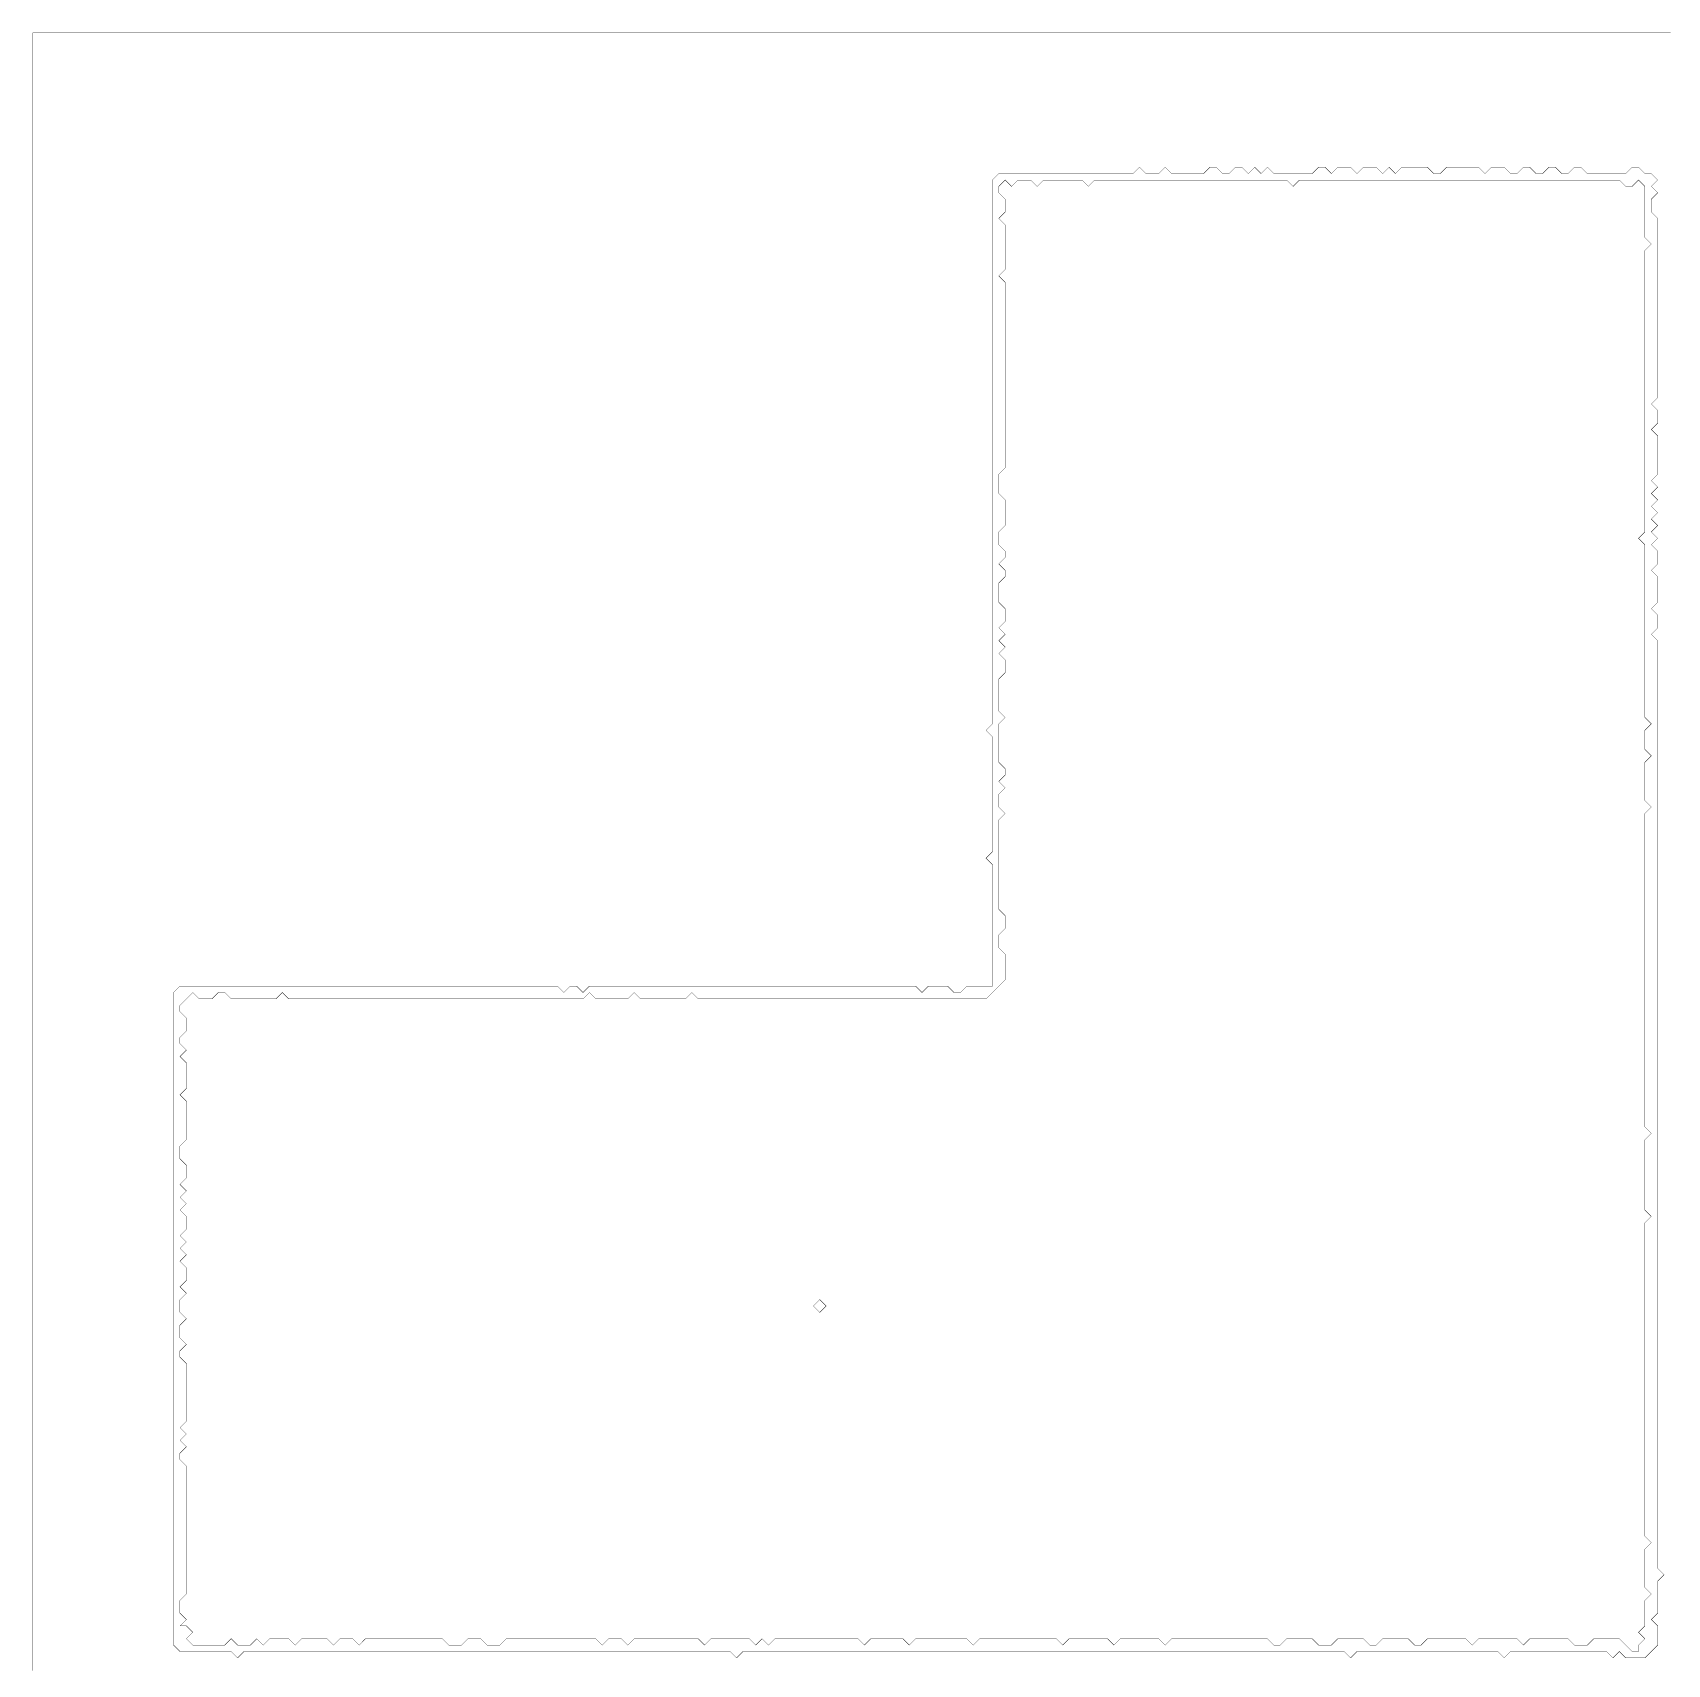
# Model space of a CAD drawing. Header units: metres. Extents: x 0 to 5161, y -5161 to 0.
# Drawn here: x 0 to 2580, y -2575 to 0 of the extents above; entities that cross this region are included whole.
import ezdxf

# ---------------------------------------------------------------- set-up
doc = ezdxf.new("R2010")
doc.units = ezdxf.units.M
doc.layers.add('conductor', color=1, linetype='Continuous')
doc.layers.add('substrate', color=5, linetype='Continuous')

msp = doc.modelspace()

# ---------------------------------------------------------------- linework, layer by layer
at = {"layer": 'conductor', "const_width": 0.5}
for points in [[(1535.1, -232.3), (1525, -242.4), (1525, -252.5), (1535.1, -262.6), (1535.1, -272.7), (1535.1, -282.8), (1525, -292.9), (1535.1, -303), (1535.1, -313.1), (1535.1, -323.2), (1535.1, -333.3), (1535.1, -343.4), (1535.1, -353.5), (1535.1, -363.6), (1535.1, -373.7), (1525, -383.8), (1535.1, -393.9), (1535.1, -404), (1535.1, -414.1), (1535.1, -424.2), (1535.1, -434.3), (1535.1, -444.4), (1535.1, -454.5), (1535.1, -464.6), (1535.1, -474.7), (1535.1, -484.8), (1535.1, -494.9), (1535.1, -505), (1535.1, -515.1), (1535.1, -525.2), (1535.1, -535.3), (1535.1, -545.4), (1535.1, -555.5), (1535.1, -565.6), (1535.1, -575.7), (1535.1, -585.8), (1535.1, -595.9), (1535.1, -606), (1535.1, -616.1), (1535.1, -626.2), (1535.1, -636.3), (1535.1, -646.4), (1535.1, -656.5), (1535.1, -666.6), (1535.1, -676.7), (1535.1, -686.8), (1525, -696.9), (1525, -707), (1525, -717.1), (1525, -727.2), (1535.1, -737.3), (1535.1, -747.4), (1535.1, -757.5), (1535.1, -767.6), (1535.1, -777.7), (1525, -787.8), (1525, -797.9), (1525, -808), (1535.1, -818.1), (1535.1, -828.2), (1525, -838.3), (1535.1, -848.4), (1535.1, -858.5), (1525, -868.6), (1525, -878.7), (1525, -888.8), (1525, -898.9), (1535.1, -909), (1535.1, -919.1), (1535.1, -929.2), (1525, -939.3), (1535.1, -949.4), (1525, -959.5), (1535.1, -969.6), (1525, -979.7), (1535.1, -989.8), (1535.1, -999.9), (1535.1, -1010), (1525, -1020.1), (1525, -1030.2), (1525, -1040.3), (1525, -1050.4), (1525, -1060.5), (1525, -1070.6), (1535.1, -1080.7), (1525, -1090.8), (1525, -1100.9), (1525, -1111), (1525, -1121.1), (1525, -1131.2), (1525, -1141.3), (1525, -1151.4), (1535.1, -1161.5), (1535.1, -1171.6), (1525, -1181.7), (1535.1, -1191.8), (1525, -1201.9), (1525, -1212), (1525, -1222.1), (1535.1, -1232.2), (1525, -1242.3), (1525, -1252.4), (1525, -1262.5), (1525, -1272.6), (1525, -1282.7), (1525, -1292.8), (1525, -1302.8), (1525, -1312.9), (1525, -1323), (1525, -1333.1), (1525, -1343.2), (1525, -1353.3), (1525, -1363.4), (1525, -1373.5), (1525, -1383.6), (1535.1, -1393.7), (1535.1, -1403.8), (1535.1, -1413.9), (1525, -1424), (1525, -1434.1), (1525, -1444.2), (1535.1, -1454.3), (1535.1, -1464.4), (1535.1, -1474.5), (1535.1, -1484.6), (1535.1, -1494.7), (1525, -1504.8), (1514.9, -1514.9), (1504.8, -1525), (1494.7, -1525), (1484.6, -1525), (1474.5, -1525), (1464.4, -1525), (1454.3, -1525), (1444.2, -1525), (1434.1, -1525), (1424, -1525), (1413.9, -1525), (1403.8, -1525), (1393.7, -1525), (1383.6, -1525), (1373.5, -1525), (1363.4, -1525), (1353.3, -1525), (1343.2, -1525), (1333.1, -1525), (1323, -1525), (1312.9, -1525), (1302.8, -1525), (1292.8, -1525), (1282.7, -1525), (1272.6, -1525), (1262.5, -1525), (1252.4, -1525), (1242.3, -1525), (1232.2, -1525), (1222.1, -1525), (1212, -1525), (1201.9, -1525), (1191.8, -1525), (1181.7, -1525), (1171.6, -1525), (1161.5, -1525), (1151.4, -1525), (1141.3, -1525), (1131.2, -1525), (1121.1, -1525), (1111, -1525), (1100.9, -1525), (1090.8, -1525), (1080.7, -1525), (1070.6, -1525), (1060.5, -1525), (1050.4, -1525), (1040.3, -1514.9), (1030.2, -1525), (1020.1, -1525), (1010, -1525), (999.9, -1525), (989.8, -1525), (979.7, -1525), (969.6, -1525), (959.5, -1525), (949.4, -1514.9), (939.3, -1525), (929.2, -1525), (919.1, -1525), (909, -1525), (898.9, -1525), (888.8, -1525), (878.7, -1514.9), (868.6, -1525), (858.5, -1525), (848.4, -1525), (838.3, -1525), (828.2, -1525), (818.1, -1525), (808, -1525), (797.9, -1525), (787.8, -1525), (777.7, -1525), (767.6, -1525), (757.5, -1525), (747.4, -1525), (737.3, -1525), (727.2, -1525), (717.1, -1525), (707, -1525), (696.9, -1525), (686.8, -1525), (676.7, -1525), (666.6, -1525), (656.5, -1525), (646.4, -1525), (636.3, -1525), (626.2, -1525), (616.1, -1525), (606, -1525), (595.9, -1525), (585.8, -1525), (575.7, -1525), (565.6, -1525), (555.5, -1525), (545.4, -1525), (535.3, -1525), (525.2, -1525), (515.1, -1525), (505, -1525), (494.9, -1525), (484.8, -1525), (474.7, -1525), (464.6, -1525), (454.5, -1525), (444.4, -1525), (434.3, -1525), (424.2, -1525), (414.1, -1525), (404, -1525), (393.9, -1514.9), (383.8, -1525), (373.7, -1525), (363.6, -1525), (353.5, -1525), (343.4, -1525), (333.3, -1525), (323.2, -1525), (313.1, -1525), (303, -1514.9), (292.9, -1514.9), (282.8, -1525), (272.7, -1525), (262.6, -1525), (252.5, -1514.9), (242.4, -1525), (232.3, -1535.1), (232.3, -1545.2), (242.4, -1555.3), (242.4, -1565.4), (242.4, -1575.5), (232.3, -1585.6), (232.3, -1595.7), (242.4, -1605.8), (232.3, -1615.9), (242.4, -1626), (242.4, -1636.1), (242.4, -1646.2), (242.4, -1656.3), (242.4, -1666.4), (232.3, -1676.5), (242.4, -1686.6), (242.4, -1696.7), (242.4, -1706.8), (242.4, -1716.9), (242.4, -1727), (242.4, -1737.1), (242.4, -1747.2), (232.3, -1757.3), (232.3, -1767.4), (232.3, -1777.5), (242.4, -1787.6), (242.4, -1797.7), (242.4, -1807.8), (232.3, -1817.9), (242.4, -1828), (232.3, -1838.1), (242.4, -1848.2), (232.3, -1858.3), (242.4, -1868.4), (242.4, -1878.5), (242.4, -1888.6), (232.3, -1898.7), (242.4, -1908.8), (232.3, -1918.9), (242.4, -1929), (232.3, -1939.1), (242.4, -1949.2), (242.4, -1959.3), (242.4, -1969.4), (232.3, -1979.5), (242.4, -1989.6), (232.3, -1999.7), (232.3, -2009.8), (232.3, -2019.9), (242.4, -2030), (232.3, -2040.1), (232.3, -2050.2), (232.3, -2060.3), (242.4, -2070.4), (232.3, -2080.5), (232.3, -2090.6), (242.4, -2100.7), (242.4, -2110.8), (242.4, -2120.9), (242.4, -2131), (242.4, -2141.1), (242.4, -2151.2), (242.4, -2161.3), (242.4, -2171.4), (242.4, -2181.5), (242.4, -2191.6), (232.3, -2201.7), (242.4, -2211.8), (232.3, -2221.9), (242.4, -2232), (232.3, -2242.1), (232.3, -2252.2), (242.4, -2262.3), (242.4, -2272.4), (242.4, -2282.5), (242.4, -2292.6), (242.4, -2302.7), (242.4, -2312.8), (242.4, -2322.9), (242.4, -2333), (242.4, -2343.1), (242.4, -2353.2), (242.4, -2363.3), (242.4, -2373.4), (242.4, -2383.5), (242.4, -2393.6), (242.4, -2403.7), (242.4, -2413.8), (242.4, -2423.9), (242.4, -2434), (242.4, -2444.1), (242.4, -2454.2), (242.4, -2464.3), (232.3, -2474.4), (232.3, -2484.5), (232.3, -2494.6), (242.4, -2504.7), (232.3, -2514.8), (242.4, -2514.8), (252.5, -2524.9), (242.4, -2535), (252.5, -2545.1), (262.6, -2545.1), (272.7, -2545.1), (282.8, -2545.1), (292.9, -2545.1), (303, -2545.1), (313.1, -2535), (323.2, -2545.1), (333.3, -2545.1), (343.4, -2545.1), (353.5, -2535), (363.6, -2545.1), (373.7, -2535), (383.8, -2535), (393.9, -2535), (404, -2535), (414.1, -2545.1), (424.2, -2535), (434.3, -2535), (444.4, -2535), (454.5, -2535), (464.6, -2535), (474.7, -2545.1), (484.8, -2535), (494.9, -2535), (505, -2535), (515.1, -2545.1), (525.2, -2535), (535.3, -2535), (545.4, -2535), (555.5, -2535), (565.6, -2535), (575.7, -2535), (585.8, -2535), (595.9, -2535), (606, -2535), (616.1, -2535), (626.2, -2535), (636.3, -2535), (646.4, -2535), (656.5, -2545.1), (666.6, -2545.1), (676.7, -2545.1), (686.8, -2535), (696.9, -2535), (707, -2535), (717.1, -2545.1), (727.2, -2545.1), (737.3, -2545.1), (747.4, -2535), (757.5, -2535), (767.6, -2535), (777.7, -2535), (787.8, -2535), (797.9, -2535), (808, -2535), (818.1, -2535), (828.2, -2535), (838.3, -2535), (848.4, -2535), (858.5, -2535), (868.6, -2535), (878.7, -2535), (888.8, -2535), (898.9, -2545.1), (909, -2535), (919.1, -2535), (929.2, -2535), (939.3, -2545.1), (949.4, -2535), (959.5, -2535), (969.6, -2535), (979.7, -2535), (989.8, -2535), (999.9, -2535), (1010, -2535), (1020.1, -2535), (1030.2, -2535), (1040.3, -2535), (1050.4, -2535), (1060.5, -2545.1), (1070.6, -2535), (1080.7, -2535), (1090.8, -2535), (1100.9, -2535), (1111, -2535), (1121.1, -2535), (1131.2, -2535), (1141.3, -2545.1), (1151.4, -2535), (1161.5, -2545.1), (1171.6, -2535), (1181.7, -2535), (1191.8, -2535), (1201.9, -2535), (1212, -2535), (1222.1, -2535), (1232.2, -2535), (1242.3, -2535), (1252.4, -2535), (1262.5, -2535), (1272.6, -2535), (1282.7, -2535), (1292.8, -2535), (1302.8, -2535), (1312.9, -2545.1), (1323, -2535), (1333.1, -2535), (1343.2, -2535), (1353.3, -2535), (1363.4, -2535), (1373.5, -2535), (1383.6, -2545.1), (1393.7, -2535), (1403.8, -2535), (1413.9, -2535), (1424, -2535), (1434.1, -2535), (1444.2, -2535), (1454.3, -2535), (1464.4, -2535), (1474.5, -2535), (1484.6, -2545.1), (1494.7, -2535), (1504.8, -2535), (1514.9, -2535), (1525, -2535), (1535.1, -2535), (1545.2, -2535), (1555.3, -2535), (1565.4, -2535), (1575.5, -2535), (1585.6, -2535), (1595.7, -2535), (1605.8, -2535), (1615.9, -2535), (1626, -2545.1), (1636.1, -2535), (1646.2, -2535), (1656.3, -2535), (1666.4, -2535), (1676.5, -2535), (1686.6, -2535), (1696.7, -2535), (1706.8, -2545.1), (1716.9, -2535), (1727, -2535), (1737.1, -2535), (1747.2, -2535), (1757.3, -2535), (1767.4, -2535), (1777.5, -2535), (1787.6, -2545.1), (1797.7, -2535), (1807.8, -2535), (1817.9, -2535), (1828, -2535), (1838.1, -2535), (1848.2, -2535), (1858.3, -2535), (1868.4, -2535), (1878.5, -2535), (1888.6, -2535), (1898.7, -2535), (1908.8, -2535), (1918.9, -2535), (1929, -2535), (1939.1, -2535), (1949.2, -2535), (1959.3, -2545.1), (1969.4, -2545.1), (1979.5, -2535), (1989.6, -2535), (1999.7, -2535), (2009.8, -2535), (2019.9, -2535), (2030, -2545.1), (2040.1, -2545.1), (2050.2, -2545.1), (2060.3, -2535), (2070.4, -2535), (2080.5, -2535), (2090.6, -2535), (2100.7, -2535), (2110.8, -2545.1), (2120.9, -2545.1), (2131, -2535), (2141.1, -2535), (2151.2, -2535), (2161.3, -2535), (2171.4, -2535), (2181.5, -2545.1), (2191.6, -2545.1), (2201.7, -2535), (2211.8, -2535), (2221.9, -2535), (2232, -2535), (2242.1, -2535), (2252.2, -2535), (2262.3, -2535), (2272.4, -2545.1), (2282.5, -2535), (2292.6, -2535), (2302.7, -2535), (2312.8, -2535), (2322.9, -2535), (2333, -2535), (2343.1, -2535), (2353.2, -2545.1), (2363.3, -2535), (2373.4, -2535), (2383.5, -2535), (2393.6, -2535), (2403.7, -2535), (2413.8, -2535), (2423.9, -2535), (2434, -2545.1), (2444.1, -2545.1), (2454.2, -2545.1), (2464.3, -2535), (2474.4, -2535), (2484.5, -2535), (2494.6, -2535), (2504.7, -2535), (2514.8, -2545.1), (2524.9, -2555.2), (2535, -2555.2), (2535, -2545.1), (2545.1, -2535), (2535, -2524.9), (2545.1, -2514.8), (2545.1, -2504.7), (2545.1, -2494.6), (2545.1, -2484.5), (2545.1, -2474.4), (2555.2, -2464.3), (2545.1, -2454.2), (2545.1, -2444.1), (2545.1, -2434), (2545.1, -2423.9), (2545.1, -2413.8), (2545.1, -2403.7), (2545.1, -2393.6), (2555.2, -2383.5), (2545.1, -2373.4), (2545.1, -2363.3), (2545.1, -2353.2), (2545.1, -2343.1), (2545.1, -2333), (2545.1, -2322.9), (2545.1, -2312.8), (2545.1, -2302.7), (2545.1, -2292.6), (2545.1, -2282.5), (2545.1, -2272.4), (2545.1, -2262.3), (2545.1, -2252.2), (2545.1, -2242.1), (2545.1, -2232), (2545.1, -2221.9), (2545.1, -2211.8), (2545.1, -2201.7), (2545.1, -2191.6), (2545.1, -2181.5), (2545.1, -2171.4), (2545.1, -2161.3), (2545.1, -2151.2), (2545.1, -2141.1), (2545.1, -2131), (2545.1, -2120.9), (2545.1, -2110.8), (2545.1, -2100.7), (2545.1, -2090.6), (2545.1, -2080.5), (2545.1, -2070.4), (2545.1, -2060.3), (2545.1, -2050.2), (2545.1, -2040.1), (2545.1, -2030), (2545.1, -2019.9), (2545.1, -2009.8), (2545.1, -1999.7), (2545.1, -1989.6), (2545.1, -1979.5), (2545.1, -1969.4), (2545.1, -1959.3), (2545.1, -1949.2), (2545.1, -1939.1), (2545.1, -1929), (2545.1, -1918.9), (2545.1, -1908.8), (2545.1, -1898.7), (2545.1, -1888.6), (2545.1, -1878.5), (2555.2, -1868.4), (2545.1, -1858.3), (2545.1, -1848.2), (2545.1, -1838.1), (2545.1, -1828), (2545.1, -1817.9), (2545.1, -1807.8), (2545.1, -1797.7), (2545.1, -1787.6), (2545.1, -1777.5), (2545.1, -1767.4), (2545.1, -1757.3), (2545.1, -1747.2), (2555.2, -1737.1), (2545.1, -1727), (2545.1, -1716.9), (2545.1, -1706.8), (2545.1, -1696.7), (2545.1, -1686.6), (2545.1, -1676.5), (2545.1, -1666.4), (2545.1, -1656.3), (2545.1, -1646.2), (2545.1, -1636.1), (2545.1, -1626), (2545.1, -1615.9), (2545.1, -1605.8), (2545.1, -1595.7), (2545.1, -1585.6), (2545.1, -1575.5), (2545.1, -1565.4), (2545.1, -1555.3), (2545.1, -1545.2), (2545.1, -1535.1), (2545.1, -1525), (2545.1, -1514.9), (2545.1, -1504.8), (2545.1, -1494.7), (2545.1, -1484.6), (2545.1, -1474.5), (2545.1, -1464.4), (2545.1, -1454.3), (2545.1, -1444.2), (2545.1, -1434.1), (2545.1, -1424), (2545.1, -1413.9), (2545.1, -1403.8), (2545.1, -1393.7), (2545.1, -1383.6), (2545.1, -1373.5), (2545.1, -1363.4), (2545.1, -1353.3), (2545.1, -1343.2), (2545.1, -1333.1), (2545.1, -1323), (2545.1, -1312.9), (2545.1, -1302.8), (2545.1, -1292.8), (2545.1, -1282.7), (2545.1, -1272.6), (2545.1, -1262.5), (2545.1, -1252.4), (2545.1, -1242.3), (2545.1, -1232.2), (2555.2, -1222.1), (2545.1, -1212), (2545.1, -1201.9), (2545.1, -1191.8), (2545.1, -1181.7), (2545.1, -1171.6), (2545.1, -1161.5), (2545.1, -1151.4), (2555.2, -1141.3), (2545.1, -1131.2), (2545.1, -1121.1), (2545.1, -1111), (2545.1, -1100.9), (2555.2, -1090.8), (2545.1, -1080.7), (2545.1, -1070.6), (2545.1, -1060.5), (2545.1, -1050.4), (2545.1, -1040.3), (2545.1, -1030.2), (2545.1, -1020.1), (2545.1, -1010), (2545.1, -999.9), (2545.1, -989.8), (2545.1, -979.7), (2545.1, -969.6), (2545.1, -959.5), (2545.1, -949.4), (2545.1, -939.3), (2545.1, -929.2), (2545.1, -919.1), (2545.1, -909), (2545.1, -898.9), (2545.1, -888.8), (2545.1, -878.7), (2545.1, -868.6), (2545.1, -858.5), (2545.1, -848.4), (2545.1, -838.3), (2545.1, -828.2), (2545.1, -818.1), (2545.1, -808), (2535, -797.9), (2545.1, -787.8), (2545.1, -777.7), (2545.1, -767.6), (2545.1, -757.5), (2545.1, -747.4), (2545.1, -737.3), (2545.1, -727.2), (2545.1, -717.1), (2545.1, -707), (2545.1, -696.9), (2545.1, -686.8), (2545.1, -676.7), (2545.1, -666.6), (2545.1, -656.5), (2545.1, -646.4), (2545.1, -636.3), (2545.1, -626.2), (2545.1, -616.1), (2545.1, -606), (2545.1, -595.9), (2545.1, -585.8), (2545.1, -575.7), (2545.1, -565.6), (2545.1, -555.5), (2545.1, -545.4), (2545.1, -535.3), (2545.1, -525.2), (2545.1, -515.1), (2545.1, -505), (2545.1, -494.9), (2545.1, -484.8), (2545.1, -474.7), (2545.1, -464.6), (2545.1, -454.5), (2545.1, -444.4), (2545.1, -434.3), (2545.1, -424.2), (2545.1, -414.1), (2545.1, -404), (2545.1, -393.9), (2545.1, -383.8), (2545.1, -373.7), (2545.1, -363.6), (2545.1, -353.5), (2545.1, -343.4), (2555.2, -333.3), (2545.1, -323.2), (2545.1, -313.1), (2545.1, -303), (2545.1, -292.9), (2545.1, -282.8), (2545.1, -272.7), (2545.1, -262.6), (2545.1, -252.5), (2545.1, -242.4), (2535, -232.3), (2524.9, -242.4), (2514.8, -242.4), (2504.7, -232.3), (2494.6, -232.3), (2484.5, -232.3), (2474.4, -232.3), (2464.3, -232.3), (2454.2, -232.3), (2444.1, -232.3), (2434, -232.3), (2423.9, -232.3), (2413.8, -232.3), (2403.7, -232.3), (2393.6, -232.3), (2383.5, -232.3), (2373.4, -232.3), (2363.3, -232.3), (2353.2, -232.3), (2343.1, -232.3), (2333, -232.3), (2322.9, -232.3), (2312.8, -232.3), (2302.7, -232.3), (2292.6, -232.3), (2282.5, -232.3), (2272.4, -232.3), (2262.3, -232.3), (2252.2, -232.3), (2242.1, -232.3), (2232, -232.3), (2221.9, -232.3), (2211.8, -232.3), (2201.7, -232.3), (2191.6, -232.3), (2181.5, -232.3), (2171.4, -232.3), (2161.3, -232.3), (2151.2, -232.3), (2141.1, -232.3), (2131, -232.3), (2120.9, -232.3), (2110.8, -232.3), (2100.7, -232.3), (2090.6, -232.3), (2080.5, -232.3), (2070.4, -232.3), (2060.3, -232.3), (2050.2, -232.3), (2040.1, -232.3), (2030, -232.3), (2019.9, -232.3), (2009.8, -232.3), (1999.7, -232.3), (1989.6, -242.4), (1979.5, -232.3), (1969.4, -232.3), (1959.3, -232.3), (1949.2, -232.3), (1939.1, -232.3), (1929, -232.3), (1918.9, -232.3), (1908.8, -232.3), (1898.7, -232.3), (1888.6, -232.3), (1878.5, -232.3), (1868.4, -232.3), (1858.3, -232.3), (1848.2, -232.3), (1838.1, -232.3), (1828, -232.3), (1817.9, -232.3), (1807.8, -232.3), (1797.7, -232.3), (1787.6, -232.3), (1777.5, -232.3), (1767.4, -232.3), (1757.3, -232.3), (1747.2, -232.3), (1737.1, -232.3), (1727, -232.3), (1716.9, -232.3), (1706.8, -232.3), (1696.7, -232.3), (1686.6, -232.3), (1676.5, -232.3), (1666.4, -242.4), (1656.3, -232.3), (1646.2, -232.3), (1636.1, -232.3), (1626, -232.3), (1615.9, -232.3), (1605.8, -232.3), (1595.7, -232.3), (1585.6, -242.4), (1575.5, -232.3), (1565.4, -232.3), (1555.3, -232.3), (1545.2, -242.4)], [(1232.2, -2009.8), (1242.3, -1999.7), (1252.4, -2009.8), (1242.3, -2019.9)]]:
    msp.add_lwpolyline(points, close=True, dxfattribs=at)
at = {"layer": 'substrate', "const_width": 0.5}
msp.add_lwpolyline([(2585.5, 0), (2575.4, 0), (2565.3, 0), (2555.2, 0), (2545.1, 0), (2535, 0), (2524.9, 0), (2514.8, 0), (2504.7, 0), (2494.6, 0), (2484.5, 0), (2474.4, 0), (2464.3, 0), (2454.2, 0), (2444.1, 0), (2434, 0), (2423.9, 0), (2413.8, 0), (2403.7, 0), (2393.6, 0), (2383.5, 0), (2373.4, 0), (2363.3, 0), (2353.2, 0), (2343.1, 0), (2333, 0), (2322.9, 0), (2312.8, 0), (2302.7, 0), (2292.6, 0), (2282.5, 0), (2272.4, 0), (2262.3, 0), (2252.2, 0), (2242.1, 0), (2232, 0), (2221.9, 0), (2211.8, 0), (2201.7, 0), (2191.6, 0), (2181.5, 0), (2171.4, 0), (2161.3, 0), (2151.2, 0), (2141.1, 0), (2131, 0), (2120.9, 0), (2110.8, 0), (2100.7, 0), (2090.6, 0), (2080.5, 0), (2070.4, 0), (2060.3, 0), (2050.2, 0), (2040.1, 0), (2030, 0), (2019.9, 0), (2009.8, 0), (1999.7, 0), (1989.6, 0), (1979.5, 0), (1969.4, 0), (1959.3, 0), (1949.2, 0), (1939.1, 0), (1929, 0), (1918.9, 0), (1908.8, 0), (1898.7, 0), (1888.6, 0), (1878.5, 0), (1868.4, 0), (1858.3, 0), (1848.2, 0), (1838.1, 0), (1828, 0), (1817.9, 0), (1807.8, 0), (1797.7, 0), (1787.6, 0), (1777.5, 0), (1767.4, 0), (1757.3, 0), (1747.2, 0), (1737.1, 0), (1727, 0), (1716.9, 0), (1706.8, 0), (1696.7, 0), (1686.6, 0), (1676.5, 0), (1666.4, 0), (1656.3, 0), (1646.2, 0), (1636.1, 0), (1626, 0), (1615.9, 0), (1605.8, 0), (1595.7, 0), (1585.6, 0), (1575.5, 0), (1565.4, 0), (1555.3, 0), (1545.2, 0), (1535.1, 0), (1525, 0), (1514.9, 0), (1504.8, 0), (1494.7, 0), (1484.6, 0), (1474.5, 0), (1464.4, 0), (1454.3, 0), (1444.2, 0), (1434.1, 0), (1424, 0), (1413.9, 0), (1403.8, 0), (1393.7, 0), (1383.6, 0), (1373.5, 0), (1363.4, 0), (1353.3, 0), (1343.2, 0), (1333.1, 0), (1323, 0), (1312.9, 0), (1302.8, 0), (1292.8, 0), (1282.7, 0), (1272.6, 0), (1262.5, 0), (1252.4, 0), (1242.3, 0), (1232.2, 0), (1222.1, 0), (1212, 0), (1201.9, 0), (1191.8, 0), (1181.7, 0), (1171.6, 0), (1161.5, 0), (1151.4, 0), (1141.3, 0), (1131.2, 0), (1121.1, 0), (1111, 0), (1100.9, 0), (1090.8, 0), (1080.7, 0), (1070.6, 0), (1060.5, 0), (1050.4, 0), (1040.3, 0), (1030.2, 0), (1020.1, 0), (1010, 0), (999.9, 0), (989.8, 0), (979.7, 0), (969.6, 0), (959.5, 0), (949.4, 0), (939.3, 0), (929.2, 0), (919.1, 0), (909, 0), (898.9, 0), (888.8, 0), (878.7, 0), (868.6, 0), (858.5, 0), (848.4, 0), (838.3, 0), (828.2, 0), (818.1, 0), (808, 0), (797.9, 0), (787.8, 0), (777.7, 0), (767.6, 0), (757.5, 0), (747.4, 0), (737.3, 0), (727.2, 0), (717.1, 0), (707, 0), (696.9, 0), (686.8, 0), (676.7, 0), (666.6, 0), (656.5, 0), (646.4, 0), (636.3, 0), (626.2, 0), (616.1, 0), (606, 0), (595.9, 0), (585.8, 0), (575.7, 0), (565.6, 0), (555.5, 0), (545.4, 0), (535.3, 0), (525.2, 0), (515.1, 0), (505, 0), (494.9, 0), (484.8, 0), (474.7, 0), (464.6, 0), (454.5, 0), (444.4, 0), (434.3, 0), (424.2, 0), (414.1, 0), (404, 0), (393.9, 0), (383.8, 0), (373.7, 0), (363.6, 0), (353.5, 0), (343.4, 0), (333.3, 0), (323.2, 0), (313.1, 0), (303, 0), (292.9, 0), (282.8, 0), (272.7, 0), (262.6, 0), (252.5, 0), (242.4, 0), (232.3, 0), (222.2, 0), (212.1, 0), (202, 0), (191.9, 0), (181.8, 0), (171.7, 0), (161.6, 0), (151.5, 0), (141.4, 0), (131.3, 0), (121.2, 0), (111.1, 0), (101, 0), (90.9, 0), (80.8, 0), (70.7, 0), (60.6, 0), (50.5, 0), (40.4, 0), (30.3, 0), (20.2, 0), (10.1, 0), (0, 0), (0, -10.1), (0, -20.2), (0, -30.3), (0, -40.4), (0, -50.5), (0, -60.6), (0, -70.7), (0, -80.8), (0, -90.9), (0, -101), (0, -111.1), (0, -121.2), (0, -131.3), (0, -141.4), (0, -151.5), (0, -161.6), (0, -171.7), (0, -181.8), (0, -191.9), (0, -202), (0, -212.1), (0, -222.2), (0, -232.3), (0, -242.4), (0, -252.5), (0, -262.6), (0, -272.7), (0, -282.8), (0, -292.9), (0, -303), (0, -313.1), (0, -323.2), (0, -333.3), (0, -343.4), (0, -353.5), (0, -363.6), (0, -373.7), (0, -383.8), (0, -393.9), (0, -404), (0, -414.1), (0, -424.2), (0, -434.3), (0, -444.4), (0, -454.5), (0, -464.6), (0, -474.7), (0, -484.8), (0, -494.9), (0, -505), (0, -515.1), (0, -525.2), (0, -535.3), (0, -545.4), (0, -555.5), (0, -565.6), (0, -575.7), (0, -585.8), (0, -595.9), (0, -606), (0, -616.1), (0, -626.2), (0, -636.3), (0, -646.4), (0, -656.5), (0, -666.6), (0, -676.7), (0, -686.8), (0, -696.9), (0, -707), (0, -717.1), (0, -727.2), (0, -737.3), (0, -747.4), (0, -757.5), (0, -767.6), (0, -777.7), (0, -787.8), (0, -797.9), (0, -808), (0, -818.1), (0, -828.2), (0, -838.3), (0, -848.4), (0, -858.5), (0, -868.6), (0, -878.7), (0, -888.8), (0, -898.9), (0, -909), (0, -919.1), (0, -929.2), (0, -939.3), (0, -949.4), (0, -959.5), (0, -969.6), (0, -979.7), (0, -989.8), (0, -999.9), (0, -1010), (0, -1020.1), (0, -1030.2), (0, -1040.3), (0, -1050.4), (0, -1060.5), (0, -1070.6), (0, -1080.7), (0, -1090.8), (0, -1100.9), (0, -1111), (0, -1121.1), (0, -1131.2), (0, -1141.3), (0, -1151.4), (0, -1161.5), (0, -1171.6), (0, -1181.7), (0, -1191.8), (0, -1201.9), (0, -1212), (0, -1222.1), (0, -1232.2), (0, -1242.3), (0, -1252.4), (0, -1262.5), (0, -1272.6), (0, -1282.7), (0, -1292.8), (0, -1302.8), (0, -1312.9), (0, -1323), (0, -1333.1), (0, -1343.2), (0, -1353.3), (0, -1363.4), (0, -1373.5), (0, -1383.6), (0, -1393.7), (0, -1403.8), (0, -1413.9), (0, -1424), (0, -1434.1), (0, -1444.2), (0, -1454.3), (0, -1464.4), (0, -1474.5), (0, -1484.6), (0, -1494.7), (0, -1504.8), (0, -1514.9), (0, -1525), (0, -1535.1), (0, -1545.2), (0, -1555.3), (0, -1565.4), (0, -1575.5), (0, -1585.6), (0, -1595.7), (0, -1605.8), (0, -1615.9), (0, -1626), (0, -1636.1), (0, -1646.2), (0, -1656.3), (0, -1666.4), (0, -1676.5), (0, -1686.6), (0, -1696.7), (0, -1706.8), (0, -1716.9), (0, -1727), (0, -1737.1), (0, -1747.2), (0, -1757.3), (0, -1767.4), (0, -1777.5), (0, -1787.6), (0, -1797.7), (0, -1807.8), (0, -1817.9), (0, -1828), (0, -1838.1), (0, -1848.2), (0, -1858.3), (0, -1868.4), (0, -1878.5), (0, -1888.6), (0, -1898.7), (0, -1908.8), (0, -1918.9), (0, -1929), (0, -1939.1), (0, -1949.2), (0, -1959.3), (0, -1969.4), (0, -1979.5), (0, -1989.6), (0, -1999.7), (0, -2009.8), (0, -2019.9), (0, -2030), (0, -2040.1), (0, -2050.2), (0, -2060.3), (0, -2070.4), (0, -2080.5), (0, -2090.6), (0, -2100.7), (0, -2110.8), (0, -2120.9), (0, -2131), (0, -2141.1), (0, -2151.2), (0, -2161.3), (0, -2171.4), (0, -2181.5), (0, -2191.6), (0, -2201.7), (0, -2211.8), (0, -2221.9), (0, -2232), (0, -2242.1), (0, -2252.2), (0, -2262.3), (0, -2272.4), (0, -2282.5), (0, -2292.6), (0, -2302.7), (0, -2312.8), (0, -2322.9), (0, -2333), (0, -2343.1), (0, -2353.2), (0, -2363.3), (0, -2373.4), (0, -2383.5), (0, -2393.6), (0, -2403.7), (0, -2413.8), (0, -2423.9), (0, -2434), (0, -2444.1), (0, -2454.2), (0, -2464.3), (0, -2474.4), (0, -2484.5), (0, -2494.6), (0, -2504.7), (0, -2514.8), (0, -2524.9), (0, -2535), (0, -2545.1), (0, -2555.2), (0, -2565.3), (0, -2575.4), (0, -2585.5)], dxfattribs=at)
for points in [[(1737.1, -222.2), (1747.2, -212.1), (1757.3, -222.2), (1767.4, -222.2), (1777.5, -222.2), (1787.6, -212.1), (1797.7, -222.2), (1807.8, -222.2), (1817.9, -222.2), (1828, -222.2), (1838.1, -222.2), (1848.2, -222.2), (1858.3, -212.1), (1868.4, -212.1), (1878.5, -222.2), (1888.6, -222.2), (1898.7, -212.1), (1908.8, -212.1), (1918.9, -222.2), (1929, -212.1), (1939.1, -222.2), (1949.2, -212.1), (1959.3, -222.2), (1969.4, -222.2), (1979.5, -222.2), (1989.6, -222.2), (1999.7, -222.2), (2009.8, -222.2), (2019.9, -222.2), (2030, -212.1), (2040.1, -212.1), (2050.2, -222.2), (2060.3, -212.1), (2070.4, -212.1), (2080.5, -212.1), (2090.6, -222.2), (2100.7, -212.1), (2110.8, -212.1), (2120.9, -212.1), (2131, -222.2), (2141.1, -212.1), (2151.2, -222.2), (2161.3, -212.1), (2171.4, -212.1), (2181.5, -212.1), (2191.6, -212.1), (2201.7, -212.1), (2211.8, -222.2), (2221.9, -222.2), (2232, -212.1), (2242.1, -212.1), (2252.2, -212.1), (2262.3, -212.1), (2272.4, -212.1), (2282.5, -212.1), (2292.6, -222.2), (2302.7, -212.1), (2312.8, -212.1), (2322.9, -212.1), (2333, -222.2), (2343.1, -222.2), (2353.2, -212.1), (2363.3, -212.1), (2373.4, -222.2), (2383.5, -222.2), (2393.6, -212.1), (2403.7, -212.1), (2413.8, -222.2), (2423.9, -222.2), (2434, -212.1), (2444.1, -212.1), (2454.2, -222.2), (2464.3, -222.2), (2474.4, -222.2), (2484.5, -222.2), (2494.6, -222.2), (2504.7, -222.2), (2514.8, -222.2), (2524.9, -212.1), (2535, -212.1), (2545.1, -222.2), (2555.2, -222.2), (2565.3, -232.3), (2555.2, -242.4), (2565.3, -252.5), (2555.2, -262.6), (2555.2, -272.7), (2555.2, -282.8), (2565.3, -292.9), (2565.3, -303), (2565.3, -313.1), (2565.3, -323.2), (2565.3, -333.3), (2565.3, -343.4), (2565.3, -353.5), (2565.3, -363.6), (2565.3, -373.7), (2565.3, -383.8), (2565.3, -393.9), (2565.3, -404), (2565.3, -414.1), (2565.3, -424.2), (2565.3, -434.3), (2565.3, -444.4), (2565.3, -454.5), (2565.3, -464.6), (2565.3, -474.7), (2565.3, -484.8), (2565.3, -494.9), (2565.3, -505), (2565.3, -515.1), (2565.3, -525.2), (2565.3, -535.3), (2565.3, -545.4), (2565.3, -555.5), (2565.3, -565.6), (2565.3, -575.7), (2555.2, -585.8), (2565.3, -595.9), (2565.3, -606), (2565.3, -616.1), (2555.2, -626.2), (2565.3, -636.3), (2565.3, -646.4), (2565.3, -656.5), (2565.3, -666.6), (2565.3, -676.7), (2565.3, -686.8), (2565.3, -696.9), (2555.2, -707), (2565.3, -717.1), (2555.2, -727.2), (2565.3, -737.3), (2555.2, -747.4), (2565.3, -757.5), (2555.2, -767.6), (2565.3, -777.7), (2555.2, -787.8), (2565.3, -797.9), (2555.2, -808), (2565.3, -818.1), (2565.3, -828.2), (2565.3, -838.3), (2555.2, -848.4), (2565.3, -858.5), (2565.3, -868.6), (2565.3, -878.7), (2565.3, -888.8), (2565.3, -898.9), (2555.2, -909), (2565.3, -919.1), (2565.3, -929.2), (2565.3, -939.3), (2555.2, -949.4), (2565.3, -959.5), (2565.3, -969.6), (2565.3, -979.7), (2565.3, -989.8), (2565.3, -999.9), (2565.3, -1010), (2565.3, -1020.1), (2565.3, -1030.2), (2565.3, -1040.3), (2565.3, -1050.4), (2565.3, -1060.5), (2565.3, -1070.6), (2565.3, -1080.7), (2565.3, -1090.8), (2565.3, -1100.9), (2565.3, -1111), (2565.3, -1121.1), (2565.3, -1131.2), (2565.3, -1141.3), (2565.3, -1151.4), (2565.3, -1161.5), (2565.3, -1171.6), (2565.3, -1181.7), (2565.3, -1191.8), (2565.3, -1201.9), (2565.3, -1212), (2565.3, -1222.1), (2565.3, -1232.2), (2565.3, -1242.3), (2565.3, -1252.4), (2565.3, -1262.5), (2565.3, -1272.6), (2565.3, -1282.7), (2565.3, -1292.8), (2565.3, -1302.8), (2565.3, -1312.9), (2565.3, -1323), (2565.3, -1333.1), (2565.3, -1343.2), (2565.3, -1353.3), (2565.3, -1363.4), (2565.3, -1373.5), (2565.3, -1383.6), (2565.3, -1393.7), (2565.3, -1403.8), (2565.3, -1413.9), (2565.3, -1424), (2565.3, -1434.1), (2565.3, -1444.2), (2565.3, -1454.3), (2565.3, -1464.4), (2565.3, -1474.5), (2565.3, -1484.6), (2565.3, -1494.7), (2565.3, -1504.8), (2565.3, -1514.9), (2565.3, -1525), (2565.3, -1535.1), (2565.3, -1545.2), (2565.3, -1555.3), (2565.3, -1565.4), (2565.3, -1575.5), (2565.3, -1585.6), (2565.3, -1595.7), (2565.3, -1605.8), (2565.3, -1615.9), (2565.3, -1626), (2565.3, -1636.1), (2565.3, -1646.2), (2565.3, -1656.3), (2565.3, -1666.4), (2565.3, -1676.5), (2565.3, -1686.6), (2565.3, -1696.7), (2565.3, -1706.8), (2565.3, -1716.9), (2565.3, -1727), (2565.3, -1737.1), (2565.3, -1747.2), (2565.3, -1757.3), (2565.3, -1767.4), (2565.3, -1777.5), (2565.3, -1787.6), (2565.3, -1797.7), (2565.3, -1807.8), (2565.3, -1817.9), (2565.3, -1828), (2565.3, -1838.1), (2565.3, -1848.2), (2565.3, -1858.3), (2565.3, -1868.4), (2565.3, -1878.5), (2565.3, -1888.6), (2565.3, -1898.7), (2565.3, -1908.8), (2565.3, -1918.9), (2565.3, -1929), (2565.3, -1939.1), (2565.3, -1949.2), (2565.3, -1959.3), (2565.3, -1969.4), (2565.3, -1979.5), (2565.3, -1989.6), (2565.3, -1999.7), (2565.3, -2009.8), (2565.3, -2019.9), (2565.3, -2030), (2565.3, -2040.1), (2565.3, -2050.2), (2565.3, -2060.3), (2565.3, -2070.4), (2565.3, -2080.5), (2565.3, -2090.6), (2565.3, -2100.7), (2565.3, -2110.8), (2565.3, -2120.9), (2565.3, -2131), (2565.3, -2141.1), (2565.3, -2151.2), (2565.3, -2161.3), (2565.3, -2171.4), (2565.3, -2181.5), (2565.3, -2191.6), (2565.3, -2201.7), (2565.3, -2211.8), (2565.3, -2221.9), (2565.3, -2232), (2565.3, -2242.1), (2565.3, -2252.2), (2565.3, -2262.3), (2565.3, -2272.4), (2565.3, -2282.5), (2565.3, -2292.6), (2565.3, -2302.7), (2565.3, -2312.8), (2565.3, -2322.9), (2565.3, -2333), (2565.3, -2343.1), (2565.3, -2353.2), (2565.3, -2363.3), (2565.3, -2373.4), (2565.3, -2383.5), (2565.3, -2393.6), (2565.3, -2403.7), (2565.3, -2413.8), (2565.3, -2423.9), (2575.4, -2434), (2565.3, -2444.1), (2565.3, -2454.2), (2565.3, -2464.3), (2565.3, -2474.4), (2565.3, -2484.5), (2565.3, -2494.6), (2555.2, -2504.7), (2565.3, -2514.8), (2565.3, -2524.9), (2565.3, -2535), (2565.3, -2545.1), (2555.2, -2555.2), (2545.1, -2565.3), (2535, -2565.3), (2524.9, -2565.3), (2514.8, -2565.3), (2504.7, -2555.2), (2494.6, -2565.3), (2484.5, -2555.2), (2474.4, -2555.2), (2464.3, -2555.2), (2454.2, -2555.2), (2444.1, -2555.2), (2434, -2555.2), (2423.9, -2555.2), (2413.8, -2555.2), (2403.7, -2555.2), (2393.6, -2555.2), (2383.5, -2555.2), (2373.4, -2555.2), (2363.3, -2555.2), (2353.2, -2555.2), (2343.1, -2555.2), (2333, -2555.2), (2322.9, -2565.3), (2312.8, -2555.2), (2302.7, -2555.2), (2292.6, -2555.2), (2282.5, -2555.2), (2272.4, -2555.2), (2262.3, -2555.2), (2252.2, -2555.2), (2242.1, -2555.2), (2232, -2555.2), (2221.9, -2555.2), (2211.8, -2555.2), (2201.7, -2555.2), (2191.6, -2555.2), (2181.5, -2555.2), (2171.4, -2555.2), (2161.3, -2555.2), (2151.2, -2555.2), (2141.1, -2555.2), (2131, -2555.2), (2120.9, -2555.2), (2110.8, -2555.2), (2100.7, -2555.2), (2090.6, -2555.2), (2080.5, -2565.3), (2070.4, -2555.2), (2060.3, -2555.2), (2050.2, -2555.2), (2040.1, -2555.2), (2030, -2555.2), (2019.9, -2555.2), (2009.8, -2555.2), (1999.7, -2555.2), (1989.6, -2555.2), (1979.5, -2555.2), (1969.4, -2555.2), (1959.3, -2555.2), (1949.2, -2555.2), (1939.1, -2555.2), (1929, -2555.2), (1918.9, -2555.2), (1908.8, -2555.2), (1898.7, -2555.2), (1888.6, -2555.2), (1878.5, -2555.2), (1868.4, -2555.2), (1858.3, -2555.2), (1848.2, -2555.2), (1838.1, -2555.2), (1828, -2555.2), (1817.9, -2555.2), (1807.8, -2555.2), (1797.7, -2555.2), (1787.6, -2555.2), (1777.5, -2555.2), (1767.4, -2555.2), (1757.3, -2555.2), (1747.2, -2555.2), (1737.1, -2555.2), (1727, -2555.2), (1716.9, -2555.2), (1706.8, -2555.2), (1696.7, -2555.2), (1686.6, -2555.2), (1676.5, -2555.2), (1666.4, -2555.2), (1656.3, -2555.2), (1646.2, -2555.2), (1636.1, -2555.2), (1626, -2555.2), (1615.9, -2555.2), (1605.8, -2555.2), (1595.7, -2555.2), (1585.6, -2555.2), (1575.5, -2555.2), (1565.4, -2555.2), (1555.3, -2555.2), (1545.2, -2555.2), (1535.1, -2555.2), (1525, -2555.2), (1514.9, -2555.2), (1504.8, -2555.2), (1494.7, -2555.2), (1484.6, -2555.2), (1474.5, -2555.2), (1464.4, -2555.2), (1454.3, -2555.2), (1444.2, -2555.2), (1434.1, -2555.2), (1424, -2555.2), (1413.9, -2555.2), (1403.8, -2555.2), (1393.7, -2555.2), (1383.6, -2555.2), (1373.5, -2555.2), (1363.4, -2555.2), (1353.3, -2555.2), (1343.2, -2555.2), (1333.1, -2555.2), (1323, -2555.2), (1312.9, -2555.2), (1302.8, -2555.2), (1292.8, -2555.2), (1282.7, -2555.2), (1272.6, -2555.2), (1262.5, -2555.2), (1252.4, -2555.2), (1242.3, -2555.2), (1232.2, -2555.2), (1222.1, -2555.2), (1212, -2555.2), (1201.9, -2555.2), (1191.8, -2555.2), (1181.7, -2555.2), (1171.6, -2555.2), (1161.5, -2555.2), (1151.4, -2555.2), (1141.3, -2555.2), (1131.2, -2555.2), (1121.1, -2555.2), (1111, -2565.3), (1100.9, -2555.2), (1090.8, -2555.2), (1080.7, -2555.2), (1070.6, -2555.2), (1060.5, -2555.2), (1050.4, -2555.2), (1040.3, -2555.2), (1030.2, -2555.2), (1020.1, -2555.2), (1010, -2555.2), (999.9, -2555.2), (989.8, -2555.2), (979.7, -2555.2), (969.6, -2555.2), (959.5, -2555.2), (949.4, -2555.2), (939.3, -2555.2), (929.2, -2555.2), (919.1, -2555.2), (909, -2555.2), (898.9, -2555.2), (888.8, -2555.2), (878.7, -2555.2), (868.6, -2555.2), (858.5, -2555.2), (848.4, -2555.2), (838.3, -2555.2), (828.2, -2555.2), (818.1, -2555.2), (808, -2555.2), (797.9, -2555.2), (787.8, -2555.2), (777.7, -2555.2), (767.6, -2555.2), (757.5, -2555.2), (747.4, -2555.2), (737.3, -2555.2), (727.2, -2555.2), (717.1, -2555.2), (707, -2555.2), (696.9, -2555.2), (686.8, -2555.2), (676.7, -2555.2), (666.6, -2555.2), (656.5, -2555.2), (646.4, -2555.2), (636.3, -2555.2), (626.2, -2555.2), (616.1, -2555.2), (606, -2555.2), (595.9, -2555.2), (585.8, -2555.2), (575.7, -2555.2), (565.6, -2555.2), (555.5, -2555.2), (545.4, -2555.2), (535.3, -2555.2), (525.2, -2555.2), (515.1, -2555.2), (505, -2555.2), (494.9, -2555.2), (484.8, -2555.2), (474.7, -2555.2), (464.6, -2555.2), (454.5, -2555.2), (444.4, -2555.2), (434.3, -2555.2), (424.2, -2555.2), (414.1, -2555.2), (404, -2555.2), (393.9, -2555.2), (383.8, -2555.2), (373.7, -2555.2), (363.6, -2555.2), (353.5, -2555.2), (343.4, -2555.2), (333.3, -2555.2), (323.2, -2565.3), (313.1, -2555.2), (303, -2555.2), (292.9, -2555.2), (282.8, -2555.2), (272.7, -2555.2), (262.6, -2555.2), (252.5, -2555.2), (242.4, -2555.2), (232.3, -2555.2), (222.2, -2545.1), (222.2, -2535), (222.2, -2524.9), (222.2, -2514.8), (222.2, -2504.7), (222.2, -2494.6), (222.2, -2484.5), (222.2, -2474.4), (222.2, -2464.3), (222.2, -2454.2), (222.2, -2444.1), (222.2, -2434), (222.2, -2423.9), (222.2, -2413.8), (222.2, -2403.7), (222.2, -2393.6), (222.2, -2383.5), (222.2, -2373.4), (222.2, -2363.3), (222.2, -2353.2), (222.2, -2343.1), (222.2, -2333), (222.2, -2322.9), (222.2, -2312.8), (222.2, -2302.7), (222.2, -2292.6), (222.2, -2282.5), (222.2, -2272.4), (222.2, -2262.3), (222.2, -2252.2), (222.2, -2242.1), (222.2, -2232), (222.2, -2221.9), (222.2, -2211.8), (222.2, -2201.7), (222.2, -2191.6), (222.2, -2181.5), (222.2, -2171.4), (222.2, -2161.3), (222.2, -2151.2), (222.2, -2141.1), (222.2, -2131), (222.2, -2120.9), (222.2, -2110.8), (222.2, -2100.7), (222.2, -2090.6), (222.2, -2080.5), (222.2, -2070.4), (222.2, -2060.3), (222.2, -2050.2), (222.2, -2040.1), (222.2, -2030), (222.2, -2019.9), (222.2, -2009.8), (222.2, -1999.7), (222.2, -1989.6), (222.2, -1979.5), (222.2, -1969.4), (222.2, -1959.3), (222.2, -1949.2), (222.2, -1939.1), (222.2, -1929), (222.2, -1918.9), (222.2, -1908.8), (222.2, -1898.7), (222.2, -1888.6), (222.2, -1878.5), (222.2, -1868.4), (222.2, -1858.3), (222.2, -1848.2), (222.2, -1838.1), (222.2, -1828), (222.2, -1817.9), (222.2, -1807.8), (222.2, -1797.7), (222.2, -1787.6), (222.2, -1777.5), (222.2, -1767.4), (222.2, -1757.3), (222.2, -1747.2), (222.2, -1737.1), (222.2, -1727), (222.2, -1716.9), (222.2, -1706.8), (222.2, -1696.7), (222.2, -1686.6), (222.2, -1676.5), (222.2, -1666.4), (222.2, -1656.3), (222.2, -1646.2), (222.2, -1636.1), (222.2, -1626), (222.2, -1615.9), (222.2, -1605.8), (222.2, -1595.7), (222.2, -1585.6), (222.2, -1575.5), (222.2, -1565.4), (222.2, -1555.3), (222.2, -1545.2), (222.2, -1535.1), (222.2, -1525), (222.2, -1514.9), (232.3, -1504.8), (242.4, -1504.8), (252.5, -1504.8), (262.6, -1504.8), (272.7, -1504.8), (282.8, -1504.8), (292.9, -1504.8), (303, -1504.8), (313.1, -1504.8), (323.2, -1504.8), (333.3, -1504.8), (343.4, -1504.8), (353.5, -1504.8), (363.6, -1504.8), (373.7, -1504.8), (383.8, -1504.8), (393.9, -1504.8), (404, -1504.8), (414.1, -1504.8), (424.2, -1504.8), (434.3, -1504.8), (444.4, -1504.8), (454.5, -1504.8), (464.6, -1504.8), (474.7, -1504.8), (484.8, -1504.8), (494.9, -1504.8), (505, -1504.8), (515.1, -1504.8), (525.2, -1504.8), (535.3, -1504.8), (545.4, -1504.8), (555.5, -1504.8), (565.6, -1504.8), (575.7, -1504.8), (585.8, -1504.8), (595.9, -1504.8), (606, -1504.8), (616.1, -1504.8), (626.2, -1504.8), (636.3, -1504.8), (646.4, -1504.8), (656.5, -1504.8), (666.6, -1504.8), (676.7, -1504.8), (686.8, -1504.8), (696.9, -1504.8), (707, -1504.8), (717.1, -1504.8), (727.2, -1504.8), (737.3, -1504.8), (747.4, -1504.8), (757.5, -1504.8), (767.6, -1504.8), (777.7, -1504.8), (787.8, -1504.8), (797.9, -1504.8), (808, -1504.8), (818.1, -1504.8), (828.2, -1504.8), (838.3, -1514.9), (848.4, -1504.8), (858.5, -1504.8), (868.6, -1514.9), (878.7, -1504.8), (888.8, -1504.8), (898.9, -1504.8), (909, -1504.8), (919.1, -1504.8), (929.2, -1504.8), (939.3, -1504.8), (949.4, -1504.8), (959.5, -1504.8), (969.6, -1504.8), (979.7, -1504.8), (989.8, -1504.8), (999.9, -1504.8), (1010, -1504.8), (1020.1, -1504.8), (1030.2, -1504.8), (1040.3, -1504.8), (1050.4, -1504.8), (1060.5, -1504.8), (1070.6, -1504.8), (1080.7, -1504.8), (1090.8, -1504.8), (1100.9, -1504.8), (1111, -1504.8), (1121.1, -1504.8), (1131.2, -1504.8), (1141.3, -1504.8), (1151.4, -1504.8), (1161.5, -1504.8), (1171.6, -1504.8), (1181.7, -1504.8), (1191.8, -1504.8), (1201.9, -1504.8), (1212, -1504.8), (1222.1, -1504.8), (1232.2, -1504.8), (1242.3, -1504.8), (1252.4, -1504.8), (1262.5, -1504.8), (1272.6, -1504.8), (1282.7, -1504.8), (1292.8, -1504.8), (1302.8, -1504.8), (1312.9, -1504.8), (1323, -1504.8), (1333.1, -1504.8), (1343.2, -1504.8), (1353.3, -1504.8), (1363.4, -1504.8), (1373.5, -1504.8), (1383.6, -1504.8), (1393.7, -1504.8), (1403.8, -1514.9), (1413.9, -1504.8), (1424, -1504.8), (1434.1, -1504.8), (1444.2, -1504.8), (1454.3, -1514.9), (1464.4, -1514.9), (1474.5, -1504.8), (1484.6, -1504.8), (1494.7, -1504.8), (1504.8, -1504.8), (1514.9, -1504.8), (1514.9, -1494.7), (1514.9, -1484.6), (1514.9, -1474.5), (1514.9, -1464.4), (1514.9, -1454.3), (1514.9, -1444.2), (1514.9, -1434.1), (1514.9, -1424), (1514.9, -1413.9), (1514.9, -1403.8), (1514.9, -1393.7), (1514.9, -1383.6), (1514.9, -1373.5), (1514.9, -1363.4), (1514.9, -1353.3), (1514.9, -1343.2), (1514.9, -1333.1), (1514.9, -1323), (1514.9, -1312.9), (1504.8, -1302.8), (1514.9, -1292.8), (1514.9, -1282.7), (1514.9, -1272.6), (1514.9, -1262.5), (1514.9, -1252.4), (1514.9, -1242.3), (1514.9, -1232.2), (1514.9, -1222.1), (1514.9, -1212), (1514.9, -1201.9), (1514.9, -1191.8), (1514.9, -1181.7), (1514.9, -1171.6), (1514.9, -1161.5), (1514.9, -1151.4), (1514.9, -1141.3), (1514.9, -1131.2), (1514.9, -1121.1), (1514.9, -1111), (1504.8, -1100.9), (1514.9, -1090.8), (1514.9, -1080.7), (1514.9, -1070.6), (1514.9, -1060.5), (1514.9, -1050.4), (1514.9, -1040.3), (1514.9, -1030.2), (1514.9, -1020.1), (1514.9, -1010), (1514.9, -999.9), (1514.9, -989.8), (1514.9, -979.7), (1514.9, -969.6), (1514.9, -959.5), (1514.9, -949.4), (1514.9, -939.3), (1514.9, -929.2), (1514.9, -919.1), (1514.9, -909), (1514.9, -898.9), (1514.9, -888.8), (1514.9, -878.7), (1514.9, -868.6), (1514.9, -858.5), (1514.9, -848.4), (1514.9, -838.3), (1514.9, -828.2), (1514.9, -818.1), (1514.9, -808), (1514.9, -797.9), (1514.9, -787.8), (1514.9, -777.7), (1514.9, -767.6), (1514.9, -757.5), (1514.9, -747.4), (1514.9, -737.3), (1514.9, -727.2), (1514.9, -717.1), (1514.9, -707), (1514.9, -696.9), (1514.9, -686.8), (1514.9, -676.7), (1514.9, -666.6), (1514.9, -656.5), (1514.9, -646.4), (1514.9, -636.3), (1514.9, -626.2), (1514.9, -616.1), (1514.9, -606), (1514.9, -595.9), (1514.9, -585.8), (1514.9, -575.7), (1514.9, -565.6), (1514.9, -555.5), (1514.9, -545.4), (1514.9, -535.3), (1514.9, -525.2), (1514.9, -515.1), (1514.9, -505), (1514.9, -494.9), (1514.9, -484.8), (1514.9, -474.7), (1514.9, -464.6), (1514.9, -454.5), (1514.9, -444.4), (1514.9, -434.3), (1514.9, -424.2), (1514.9, -414.1), (1514.9, -404), (1514.9, -393.9), (1514.9, -383.8), (1514.9, -373.7), (1514.9, -363.6), (1514.9, -353.5), (1514.9, -343.4), (1514.9, -333.3), (1514.9, -323.2), (1514.9, -313.1), (1514.9, -303), (1514.9, -292.9), (1514.9, -282.8), (1514.9, -272.7), (1514.9, -262.6), (1514.9, -252.5), (1514.9, -242.4), (1514.9, -232.3), (1525, -222.2), (1535.1, -222.2), (1545.2, -222.2), (1555.3, -222.2), (1565.4, -222.2), (1575.5, -222.2), (1585.6, -222.2), (1595.7, -222.2), (1605.8, -222.2), (1615.9, -222.2), (1626, -222.2), (1636.1, -222.2), (1646.2, -222.2), (1656.3, -222.2), (1666.4, -222.2), (1676.5, -222.2), (1686.6, -222.2), (1696.7, -222.2), (1706.8, -222.2), (1716.9, -222.2), (1727, -222.2)], [(1242.3, -2009.8)]]:
    msp.add_lwpolyline(points, close=True, dxfattribs=at)

doc.saveas('drawing.dxf')
